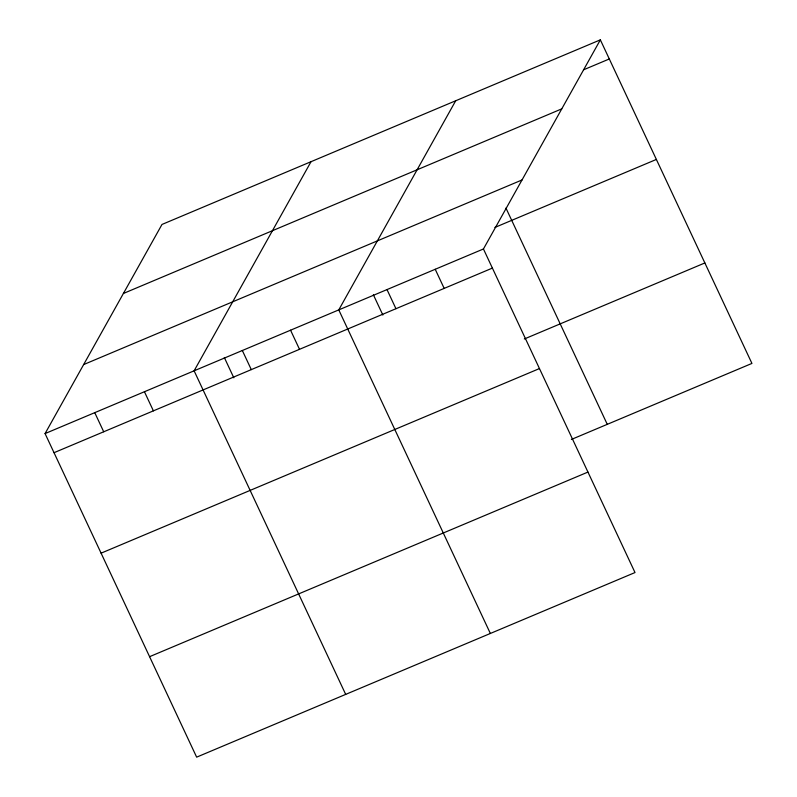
<?xml version="1.0" encoding="UTF-8"?>
<svg xmlns="http://www.w3.org/2000/svg" width="797" height="797" viewBox="0 0 797 797"><rect width="100%" height="100%" fill="white"/><g stroke="black" fill="none" stroke-linecap="round" stroke-linejoin="round"><path stroke-width="1.2" d="M600.35 39.85L483.44 248.973L635.01 572.545L196.65 757.15L45.07 433.578L161.99 224.455L600.35 39.85L751.93 363.422L571.379 439.456M311.029 161.691L194.119 370.814L345.689 694.386M455.695 100.771L338.775 309.894L490.354 633.466M583.514 69.827L609.307 58.968M123.405 293.465L561.775 108.86M83.655 364.568L522.025 179.963M494.887 227.444L656.369 159.44M45.07 433.578L483.44 248.973M54.027 452.696L492.397 268.091M524.316 338.984L704.867 262.95M101.089 553.168L539.459 368.563M149.587 656.678L587.947 472.073M505.956 208.077L607.264 424.343M435.222 269.276L444.178 288.394M387.003 289.59L395.95 308.708M373.375 294.78L382.859 315.034M290.556 330.197L299.513 349.315M242.338 350.511L251.294 369.619M224.336 357.544L233.82 377.798M144.436 391.735L153.393 410.853M94.753 412.657L103.71 431.775"/></g></svg>
